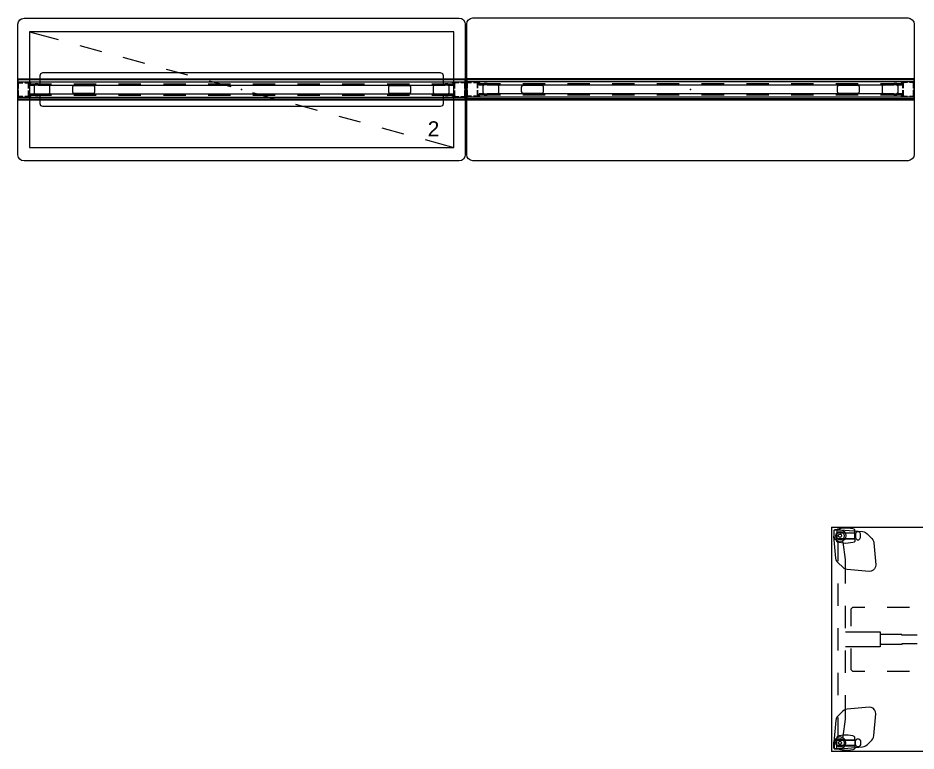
# Model space of a CAD drawing. Header units: inches. Extents: x 0 to 707, y 8 to 426.
# Drawn here: x 28.2 to 148.7, y 8.3 to 106.7 of the extents above; entities that cross this region are included whole.
import ezdxf

# ---------------------------------------------------------------- set-up
doc = ezdxf.new("R2010")
doc.units = ezdxf.units.IN
doc.header["$MEASUREMENT"] = 0
for name, color, linetype in [('PHWALL', 7, 'Continuous'), ('STORAGE', 7, 'Continuous'), ('TABLE', 6, 'Continuous'), ('TABLE-ELEC', 1, 'Continuous'), ('TABLE-HIDDEN', 6, 'Continuous'), ('TILE', 3, 'Continuous')]:
    doc.layers.add(name, color=color, linetype=linetype)
doc.styles.get("Standard").update_dxf_attribs({"font": 'arial.ttf'})

# ---------------------------------------------------------------- blocks, each defined once
blk = doc.blocks.new('PHZ450S_423096L_1P')
at = {"layer": 'TABLE'}
for p, q in [((95.88, 0), (0, 0)), ((0, -30), (0, 0)), ((95.88, 0), (95.88, -30)), ((0, -30), (95.88, -30))]:
    blk.add_line(p, q, dxfattribs=at)
for p in [(0, 0), (95.88, 0), (0, -30), (95.88, -30)]:
    blk.add_point(p, dxfattribs=at)
at = {"layer": 'TABLE-ELEC'}
for p in [(31.96, -15), (47.94, -15), (63.92, -15)]:
    blk.add_point(p, dxfattribs=at)
at = {"layer": 'TABLE-HIDDEN'}
for p, q in [((0.29, -0.4), (0.3, -0.34)), ((0.29, -0.4), (0.29, -1.1)), ((0.29, -1.1), (0.29, -1.17)), ((0.55, -4.11), (0.29, -1.17)), ((0.3, -0.34), (0.34, -0.3)), ((0.32, -0.39), (0.35, -0.35)), ((0.32, -0.43), (0.32, -0.39)), ((0.32, -1.1), (0.32, -0.43)), ((0.38, -1.4), (0.32, -1.1)), ((0.34, -0.3), (0.4, -0.29)), ((0.35, -0.35), (0.39, -0.32)), ((0.39, -0.32), (0.43, -0.31)), ((1.1, -0.29), (0.4, -0.29)), ((0.43, -0.31), (1.1, -0.31)), ((0.72, -0.75), (0.68, -0.79)), ((0.68, -0.79), (0.68, -1.42)), ((0.77, -0.24), (0.69, -0.33)), ((0.69, -0.33), (0.69, -0.66)), ((0.69, -0.66), (0.73, -0.7)), ((3.06, -0.75), (0.72, -0.75)), ((0.73, -0.7), (3.05, -0.7)), ((0.97, -0.19), (0.77, -0.24)), ((1.59, -0.09), (0.97, -0.19)), ((1.17, -0.29), (1.1, -0.29)), ((1.1, -0.31), (1.4, -0.37)), ((1.17, -0.29), (4.11, -0.55)), ((1.4, -0.37), (1.66, -0.55)), ((1.89, -0.07), (1.59, -0.09)), ((1.66, -0.55), (1.83, -0.8)), ((1.83, -0.8), (1.89, -1.1)), ((1.89, -1.1), (1.83, -1.4)), ((2.19, -0.09), (1.89, -0.07)), ((2.81, -0.18), (2.19, -0.09)), ((3.01, -0.24), (2.81, -0.18)), ((3.08, -0.33), (3.01, -0.24)), ((3.05, -0.7), (3.09, -0.66)), ((3.1, -0.79), (3.06, -0.75)), ((3.09, -0.66), (3.08, -0.33)), ((3.1, -1.42), (3.1, -0.79)), ((3.17, -0.94), (3.1, -0.94)), ((3.25, -0.69), (3.17, -0.85)), ((3.17, -0.85), (3.17, -1.35)), ((3.41, -0.56), (3.25, -0.69)), ((3.62, -0.56), (3.41, -0.56)), ((3.78, -0.69), (3.62, -0.56)), ((3.86, -0.85), (3.78, -0.69)), ((3.86, -1.35), (3.86, -0.85)), ((4.11, -0.55), (4.33, -0.59)), ((4.33, -0.59), (4.54, -0.69)), ((4.54, -0.69), (4.72, -0.83)), ((4.72, -0.83), (5.35, -1.46)), ((91.16, -0.83), (90.53, -1.46)), ((91.34, -0.69), (91.16, -0.83)), ((91.55, -0.59), (91.34, -0.69)), ((91.77, -0.55), (91.55, -0.59)), ((94.7, -0.29), (91.77, -0.55)), ((92.02, -0.85), (92.09, -0.69)), ((92.02, -1.35), (92.02, -0.85)), ((92.09, -0.69), (92.25, -0.56)), ((92.25, -0.56), (92.47, -0.56)), ((92.47, -0.56), (92.63, -0.69)), ((92.63, -0.69), (92.7, -0.85)), ((92.7, -0.85), (92.7, -1.35)), ((92.7, -0.94), (92.78, -0.94)), ((92.78, -0.79), (92.82, -0.75)), ((92.78, -1.42), (92.78, -0.79)), ((92.79, -0.33), (92.86, -0.24)), ((92.79, -0.66), (92.79, -0.33)), ((92.83, -0.7), (92.79, -0.66)), ((92.82, -0.75), (95.15, -0.75)), ((95.14, -0.7), (92.83, -0.7)), ((92.86, -0.24), (93.07, -0.18)), ((93.07, -0.18), (93.69, -0.09)), ((93.69, -0.09), (93.98, -0.07)), ((93.98, -0.07), (94.28, -0.09)), ((94.04, -0.8), (93.99, -1.1)), ((93.99, -1.1), (94.04, -1.4)), ((94.22, -0.55), (94.04, -0.8)), ((94.47, -0.37), (94.22, -0.55)), ((94.28, -0.09), (94.9, -0.19)), ((94.77, -0.31), (94.47, -0.37)), ((94.7, -0.29), (94.77, -0.29)), ((94.77, -0.29), (95.47, -0.29)), ((95.44, -0.31), (94.77, -0.31)), ((94.9, -0.19), (95.11, -0.24)), ((95.11, -0.24), (95.18, -0.33)), ((95.18, -0.66), (95.14, -0.7)), ((95.15, -0.75), (95.19, -0.79)), ((95.18, -0.33), (95.18, -0.66)), ((95.19, -0.79), (95.19, -1.42)), ((95.33, -4.11), (95.59, -1.17)), ((95.49, -0.32), (95.44, -0.31)), ((95.53, -0.3), (95.47, -0.29)), ((95.53, -0.35), (95.49, -0.32)), ((95.5, -1.4), (95.56, -1.1)), ((95.57, -0.34), (95.53, -0.3)), ((95.55, -0.39), (95.53, -0.35)), ((95.56, -0.43), (95.55, -0.39)), ((95.56, -1.1), (95.56, -0.43)), ((95.59, -0.4), (95.57, -0.34)), ((95.59, -0.4), (95.59, -1.1)), ((95.59, -1.1), (95.59, -1.17)), ((0.55, -1.66), (0.38, -1.4)), ((0.8, -1.83), (0.55, -1.66)), ((0.68, -1.42), (0.72, -1.46)), ((0.69, -1.55), (0.73, -1.51)), ((0.69, -1.87), (0.69, -1.55)), ((0.77, -1.97), (0.69, -1.87)), ((0.72, -1.46), (3.06, -1.46)), ((0.73, -1.51), (3.05, -1.51)), ((0.97, -2.02), (0.77, -1.97)), ((1.1, -1.89), (0.8, -1.83)), ((0.82, -1.83), (0.82, -4.5)), ((1.59, -2.11), (0.97, -2.02)), ((1.4, -1.83), (1.1, -1.89)), ((1.37, -1.86), (1.33, -1.85)), ((1.38, -1.88), (1.37, -1.86)), ((1.41, -1.88), (1.38, -1.88)), ((1.66, -1.66), (1.4, -1.83)), ((1.48, -1.9), (1.41, -1.88)), ((1.51, -1.96), (1.48, -1.9)), ((1.82, -4.27), (1.51, -1.96)), ((1.89, -2.13), (1.59, -2.11)), ((1.83, -1.4), (1.66, -1.66)), ((2.19, -2.11), (1.89, -2.13)), ((2.81, -2.02), (2.19, -2.11)), ((3.01, -1.97), (2.81, -2.02)), ((3.08, -1.87), (3.01, -1.97)), ((3.05, -1.51), (3.09, -1.55)), ((3.06, -1.46), (3.1, -1.42)), ((3.09, -1.55), (3.08, -1.87)), ((3.1, -1.26), (3.17, -1.26)), ((3.17, -1.35), (3.25, -1.51)), ((3.25, -1.51), (3.41, -1.65)), ((3.41, -1.65), (3.62, -1.65)), ((3.62, -1.65), (3.78, -1.51)), ((3.78, -1.51), (3.86, -1.35)), ((5.35, -1.46), (5.49, -1.64)), ((5.49, -1.64), (5.58, -1.85)), ((5.58, -1.85), (5.63, -2.07)), ((5.63, -2.07), (5.89, -5)), ((90.25, -2.07), (89.99, -5)), ((90.29, -1.85), (90.25, -2.07)), ((90.39, -1.64), (90.29, -1.85)), ((90.53, -1.46), (90.39, -1.64)), ((92.09, -1.51), (92.02, -1.35)), ((92.25, -1.65), (92.09, -1.51)), ((92.46, -1.65), (92.25, -1.65)), ((92.63, -1.51), (92.46, -1.65)), ((92.7, -1.35), (92.63, -1.51)), ((92.78, -1.26), (92.7, -1.26)), ((92.82, -1.46), (92.78, -1.42)), ((92.83, -1.51), (92.79, -1.55)), ((92.79, -1.55), (92.79, -1.87)), ((92.79, -1.87), (92.86, -1.97)), ((95.15, -1.46), (92.82, -1.46)), ((95.14, -1.51), (92.83, -1.51)), ((92.86, -1.97), (93.07, -2.02)), ((93.07, -2.02), (93.69, -2.11)), ((93.69, -2.11), (93.98, -2.13)), ((93.98, -2.13), (94.28, -2.11)), ((94.04, -1.4), (94.22, -1.66)), ((94.05, -4.27), (94.36, -1.96)), ((94.22, -1.66), (94.47, -1.83)), ((94.28, -2.11), (94.9, -2.02)), ((94.36, -1.96), (94.4, -1.9)), ((94.4, -1.9), (94.47, -1.88)), ((94.47, -1.83), (94.77, -1.89)), ((94.47, -1.88), (94.49, -1.88)), ((94.49, -1.88), (94.51, -1.86)), ((94.51, -1.86), (94.55, -1.85)), ((94.77, -1.89), (95.07, -1.83)), ((94.9, -2.02), (95.11, -1.97)), ((95.05, -1.83), (95.05, -4.5)), ((95.07, -1.83), (95.33, -1.66)), ((95.11, -1.97), (95.18, -1.87)), ((95.18, -1.55), (95.14, -1.51)), ((95.19, -1.42), (95.15, -1.46)), ((95.18, -1.87), (95.18, -1.55)), ((95.33, -1.66), (95.5, -1.4)), ((0.59, -4.33), (0.55, -4.11)), ((0.69, -4.54), (0.59, -4.33)), ((0.83, -4.72), (0.69, -4.54)), ((1.46, -5.34), (0.83, -4.72)), ((1.82, -7.5), (1.82, -4.27)), ((94.05, -7.5), (94.05, -4.27)), ((94.05, -7.5), (94.05, -4.27)), ((94.42, -5.34), (95.05, -4.72)), ((95.05, -4.72), (95.19, -4.54)), ((95.19, -4.54), (95.28, -4.33)), ((95.28, -4.33), (95.33, -4.11)), ((1.64, -5.49), (1.46, -5.34)), ((1.85, -5.58), (1.64, -5.49)), ((2.07, -5.63), (1.85, -5.58)), ((5, -5.89), (2.07, -5.63)), ((5.28, -5.86), (5, -5.89)), ((5.54, -5.74), (5.28, -5.86)), ((5.74, -5.54), (5.54, -5.74)), ((5.86, -5.28), (5.74, -5.54)), ((5.89, -5), (5.86, -5.28)), ((89.99, -5), (90.01, -5.28)), ((90.01, -5.28), (90.13, -5.54)), ((90.13, -5.54), (90.33, -5.74)), ((90.33, -5.74), (90.59, -5.86)), ((90.59, -5.86), (90.87, -5.89)), ((90.87, -5.89), (93.81, -5.63)), ((93.81, -5.63), (94.03, -5.58)), ((94.03, -5.58), (94.24, -5.49)), ((94.24, -5.49), (94.42, -5.34)), ((0.82, -7.5), (0.82, -10.5)), ((95.05, -7.5), (95.05, -10.5)), ((1.82, -13.5), (1.82, -10.5)), ((2.77, -10.72), (2.53, -10.96)), ((4.44, -10.72), (2.77, -10.72)), ((10.44, -10.72), (7.44, -10.72)), ((16.44, -10.72), (13.44, -10.72)), ((22.44, -10.72), (19.44, -10.72)), ((28.44, -10.72), (25.44, -10.72)), ((34.44, -10.72), (31.44, -10.72)), ((40.44, -10.72), (37.44, -10.72)), ((46.44, -10.72), (43.44, -10.72)), ((52.44, -10.72), (49.44, -10.72)), ((58.44, -10.72), (55.44, -10.72)), ((64.44, -10.72), (61.44, -10.72)), ((70.44, -10.72), (67.44, -10.72)), ((76.44, -10.72), (73.44, -10.72)), ((82.44, -10.72), (79.44, -10.72)), ((85.44, -10.72), (88.44, -10.72)), ((91.44, -10.72), (93.11, -10.72)), ((93.11, -10.72), (93.34, -10.96)), ((94.05, -13.5), (94.05, -10.5)), ((94.05, -13.5), (94.05, -10.5)), ((2.53, -10.96), (2.53, -13.22)), ((24.72, -14.44), (24.72, -11.71)), ((24.72, -11.71), (28.44, -11.71)), ((31.44, -11.71), (34.44, -11.71)), ((37.44, -11.71), (40.44, -11.71)), ((43.44, -11.71), (46.44, -11.71)), ((49.44, -11.71), (52.44, -11.71)), ((55.44, -11.71), (58.44, -11.71)), ((61.44, -11.71), (64.44, -11.71)), ((67.44, -11.71), (71.15, -11.71)), ((71.15, -11.71), (71.15, -14.44)), ((93.34, -10.96), (93.34, -13.22)), ((0.82, -13.5), (0.82, -16.5)), ((1.82, -14), (6.48, -14)), ((6.48, -14), (6.48, -16)), ((9.41, -14.35), (6.48, -14.35)), ((9.41, -14.44), (9.41, -14.35)), ((11.43, -14.44), (9.41, -14.44)), ((17.43, -14.44), (14.43, -14.44)), ((23.43, -14.44), (20.43, -14.44)), ((24.72, -14.26), (28.44, -14.26)), ((29.43, -14.44), (26.43, -14.44)), ((31.44, -14.26), (34.44, -14.26)), ((35.43, -14.44), (32.43, -14.44)), ((37.44, -14.26), (40.44, -14.26)), ((41.43, -14.44), (38.43, -14.44)), ((43.44, -14.26), (46.44, -14.26)), ((46.46, -14.44), (44.43, -14.44)), ((49.41, -14.35), (46.46, -14.35)), ((46.46, -14.35), (46.46, -14.44)), ((49.41, -14.44), (49.41, -14.35)), ((51.43, -14.44), (49.41, -14.44)), ((49.44, -14.26), (52.44, -14.26)), ((57.43, -14.44), (54.43, -14.44)), ((55.44, -14.26), (58.44, -14.26)), ((63.43, -14.44), (60.43, -14.44)), ((61.44, -14.26), (64.44, -14.26)), ((69.43, -14.44), (66.43, -14.44)), ((67.44, -14.26), (71.15, -14.26)), ((75.43, -14.44), (72.43, -14.44)), ((81.43, -14.44), (78.43, -14.44)), ((86.44, -14.44), (84.43, -14.44)), ((89.27, -14.35), (86.44, -14.35)), ((86.44, -14.35), (86.44, -14.44)), ((89.39, -14.47), (89.27, -14.35)), ((94.05, -14), (89.39, -14)), ((89.39, -14), (89.39, -16)), ((95.05, -13.5), (95.05, -16.5)), ((6.6, -15.65), (6.48, -15.53)), ((6.6, -15.65), (9.44, -15.65)), ((9.44, -15.65), (9.44, -15.56)), ((9.44, -15.56), (11.45, -15.56)), ((14.45, -15.56), (17.45, -15.56)), ((20.45, -15.56), (23.45, -15.56)), ((24.72, -18.29), (24.72, -15.56)), ((26.45, -15.56), (29.45, -15.56)), ((32.45, -15.56), (35.45, -15.56)), ((38.45, -15.56), (41.45, -15.56)), ((44.45, -15.56), (46.46, -15.56)), ((46.46, -15.56), (46.46, -15.69)), ((49.41, -15.69), (49.41, -15.56)), ((49.41, -15.56), (51.44, -15.56)), ((54.44, -15.56), (57.44, -15.56)), ((60.44, -15.56), (63.44, -15.56)), ((66.44, -15.56), (69.44, -15.56)), ((71.15, -15.56), (71.15, -18.29)), ((72.44, -15.56), (75.44, -15.56)), ((78.44, -15.56), (81.44, -15.56)), ((84.44, -15.56), (86.47, -15.56)), ((86.47, -15.56), (86.47, -15.65)), ((86.47, -15.65), (89.39, -15.65)), ((6.48, -16), (1.82, -16)), ((1.82, -19.5), (1.82, -16.5)), ((2.53, -16.22), (2.53, -18.48)), ((28.44, -15.74), (24.72, -15.74)), ((34.44, -15.74), (31.44, -15.74)), ((40.44, -15.74), (37.44, -15.74)), ((46.44, -15.74), (43.44, -15.74)), ((46.46, -15.69), (49.41, -15.69)), ((52.44, -15.74), (49.44, -15.74)), ((58.44, -15.74), (55.44, -15.74)), ((64.44, -15.74), (61.44, -15.74)), ((71.15, -15.74), (67.44, -15.74)), ((89.39, -16), (94.05, -16)), ((93.34, -16.22), (93.34, -18.48)), ((94.05, -19.5), (94.05, -16.5)), ((94.05, -19.5), (94.05, -16.5)), ((2.53, -18.48), (2.53, -19.05)), ((2.53, -19.05), (2.77, -19.28)), ((28.44, -18.29), (24.72, -18.29)), ((34.44, -18.29), (31.44, -18.29)), ((40.44, -18.29), (37.44, -18.29)), ((46.44, -18.29), (43.44, -18.29)), ((52.44, -18.29), (49.44, -18.29)), ((58.44, -18.29), (55.44, -18.29)), ((64.44, -18.29), (61.44, -18.29)), ((71.15, -18.29), (67.44, -18.29)), ((93.34, -19.04), (93.1, -19.28)), ((93.34, -18.48), (93.34, -19.04)), ((0.82, -19.5), (0.82, -22.5)), ((2.77, -19.28), (4.44, -19.28)), ((7.44, -19.28), (10.44, -19.28)), ((13.44, -19.28), (16.44, -19.28)), ((19.44, -19.28), (22.44, -19.28)), ((25.44, -19.28), (28.44, -19.28)), ((31.44, -19.28), (34.44, -19.28)), ((37.44, -19.28), (40.44, -19.28)), ((43.44, -19.28), (46.44, -19.28)), ((49.44, -19.28), (52.44, -19.28)), ((55.44, -19.28), (58.44, -19.28)), ((61.44, -19.28), (64.44, -19.28)), ((67.44, -19.28), (70.44, -19.28)), ((73.44, -19.28), (76.44, -19.28)), ((79.44, -19.28), (82.44, -19.28)), ((88.43, -19.28), (85.43, -19.28)), ((93.1, -19.28), (91.43, -19.28)), ((95.05, -19.5), (95.05, -22.5)), ((1.82, -25.73), (1.82, -22.5)), ((94.05, -25.73), (94.05, -22.5)), ((94.05, -25.73), (94.05, -22.5)), ((0.83, -25.28), (0.69, -25.46)), ((1.46, -24.66), (0.83, -25.28)), ((1.64, -24.51), (1.46, -24.66)), ((1.85, -24.42), (1.64, -24.51)), ((2.07, -24.37), (1.85, -24.42)), ((5, -24.11), (2.07, -24.37)), ((5.28, -24.14), (5, -24.11)), ((5.54, -24.26), (5.28, -24.14)), ((5.74, -24.46), (5.54, -24.26)), ((5.63, -27.93), (5.89, -25)), ((5.86, -24.72), (5.74, -24.46)), ((5.89, -25), (5.86, -24.72)), ((89.99, -25), (90.01, -24.72)), ((90.25, -27.93), (89.99, -25)), ((90.01, -24.72), (90.13, -24.46)), ((90.13, -24.46), (90.33, -24.26)), ((90.33, -24.26), (90.59, -24.14)), ((90.59, -24.14), (90.87, -24.11)), ((90.87, -24.11), (93.81, -24.37)), ((93.81, -24.37), (94.03, -24.42)), ((94.03, -24.42), (94.24, -24.51)), ((94.24, -24.51), (94.42, -24.66)), ((94.42, -24.66), (95.05, -25.28)), ((95.05, -25.28), (95.19, -25.46)), ((0.55, -25.89), (0.29, -28.83)), ((0.59, -25.67), (0.55, -25.89)), ((0.69, -25.46), (0.59, -25.67)), ((0.82, -25.5), (0.82, -28.17)), ((1.51, -28.04), (1.82, -25.73)), ((94.36, -28.04), (94.05, -25.73)), ((95.05, -25.5), (95.05, -28.17)), ((95.19, -25.46), (95.28, -25.67)), ((95.28, -25.67), (95.33, -25.89)), ((95.33, -25.89), (95.59, -28.83)), ((0.29, -28.9), (0.29, -28.83)), ((0.29, -29.6), (0.29, -28.9)), ((0.38, -28.6), (0.32, -28.9)), ((0.32, -28.9), (0.32, -29.57)), ((0.55, -28.34), (0.38, -28.6)), ((0.8, -28.17), (0.55, -28.34)), ((0.68, -28.58), (0.72, -28.54)), ((0.68, -29.21), (0.68, -28.58)), ((0.77, -28.03), (0.69, -28.13)), ((0.69, -28.13), (0.69, -28.45)), ((0.69, -28.45), (0.73, -28.49)), ((0.72, -28.54), (3.06, -28.54)), ((0.73, -28.49), (3.05, -28.49)), ((0.97, -27.98), (0.77, -28.03)), ((1.1, -28.11), (0.8, -28.17)), ((1.59, -27.89), (0.97, -27.98)), ((1.4, -28.17), (1.1, -28.11)), ((1.32, -28.15), (1.37, -28.14)), ((1.37, -28.14), (1.38, -28.12)), ((1.38, -28.12), (1.41, -28.12)), ((1.66, -28.34), (1.4, -28.17)), ((1.41, -28.12), (1.48, -28.1)), ((1.48, -28.1), (1.51, -28.04)), ((1.89, -27.87), (1.59, -27.89)), ((1.83, -28.6), (1.66, -28.34)), ((1.89, -28.9), (1.83, -28.6)), ((1.83, -29.2), (1.89, -28.9)), ((2.19, -27.89), (1.89, -27.87)), ((2.81, -27.98), (2.19, -27.89)), ((3.01, -28.03), (2.81, -27.98)), ((3.08, -28.13), (3.01, -28.03)), ((3.05, -28.49), (3.09, -28.45)), ((3.06, -28.54), (3.1, -28.58)), ((3.09, -28.45), (3.08, -28.13)), ((3.1, -28.58), (3.1, -29.21)), ((3.1, -28.74), (3.17, -28.74)), ((3.17, -28.65), (3.25, -28.49)), ((3.17, -29.15), (3.17, -28.65)), ((3.25, -28.49), (3.41, -28.35)), ((3.41, -28.35), (3.62, -28.35)), ((3.62, -28.35), (3.78, -28.49)), ((3.78, -28.49), (3.86, -28.65)), ((3.86, -28.65), (3.86, -29.15)), ((4.72, -29.17), (5.35, -28.54)), ((5.35, -28.54), (5.49, -28.36)), ((5.49, -28.36), (5.58, -28.16)), ((5.58, -28.16), (5.63, -27.93)), ((90.29, -28.16), (90.25, -27.93)), ((90.39, -28.36), (90.29, -28.16)), ((90.53, -28.54), (90.39, -28.36)), ((91.16, -29.17), (90.53, -28.54)), ((92.09, -28.49), (92.02, -28.65)), ((92.02, -28.65), (92.02, -29.15)), ((92.25, -28.35), (92.09, -28.49)), ((92.46, -28.35), (92.25, -28.35)), ((92.63, -28.49), (92.46, -28.35)), ((92.7, -28.65), (92.63, -28.49)), ((92.7, -29.15), (92.7, -28.65)), ((92.78, -28.74), (92.7, -28.74)), ((92.82, -28.54), (92.78, -28.58)), ((92.78, -28.58), (92.78, -29.21)), ((92.79, -28.13), (92.86, -28.03)), ((92.79, -28.45), (92.79, -28.13)), ((92.83, -28.49), (92.79, -28.45)), ((95.15, -28.54), (92.82, -28.54)), ((95.14, -28.49), (92.83, -28.49)), ((92.86, -28.03), (93.07, -27.98)), ((93.07, -27.98), (93.69, -27.89)), ((93.69, -27.89), (93.98, -27.87)), ((93.98, -27.87), (94.28, -27.89)), ((93.99, -28.9), (94.04, -28.6)), ((94.04, -29.2), (93.99, -28.9)), ((94.04, -28.6), (94.22, -28.34)), ((94.22, -28.34), (94.47, -28.17)), ((94.28, -27.89), (94.9, -27.98)), ((94.4, -28.1), (94.36, -28.04)), ((94.47, -28.12), (94.4, -28.1)), ((94.47, -28.17), (94.77, -28.11)), ((94.49, -28.12), (94.47, -28.12)), ((94.51, -28.14), (94.49, -28.12)), ((94.55, -28.15), (94.51, -28.14)), ((94.77, -28.11), (95.07, -28.17)), ((94.9, -27.98), (95.11, -28.03)), ((95.07, -28.17), (95.33, -28.34)), ((95.11, -28.03), (95.18, -28.13)), ((95.18, -28.45), (95.14, -28.49)), ((95.19, -28.58), (95.15, -28.54)), ((95.18, -28.13), (95.18, -28.45)), ((95.19, -29.21), (95.19, -28.58)), ((95.33, -28.34), (95.5, -28.6)), ((95.5, -28.6), (95.56, -28.9)), ((95.56, -28.9), (95.56, -29.57)), ((95.59, -28.9), (95.59, -28.83)), ((95.59, -29.6), (95.59, -28.9)), ((0.29, -29.6), (0.3, -29.66)), ((0.3, -29.66), (0.34, -29.7)), ((0.32, -29.57), (0.32, -29.61)), ((0.32, -29.61), (0.35, -29.65)), ((0.34, -29.7), (0.4, -29.71)), ((0.35, -29.65), (0.39, -29.68)), ((0.39, -29.68), (0.43, -29.69)), ((1.1, -29.71), (0.4, -29.71)), ((0.43, -29.69), (1.1, -29.69)), ((0.72, -29.25), (0.68, -29.21)), ((0.69, -29.34), (0.73, -29.3)), ((0.69, -29.67), (0.69, -29.34)), ((0.77, -29.76), (0.69, -29.67)), ((3.06, -29.25), (0.72, -29.25)), ((0.73, -29.3), (3.05, -29.3)), ((0.97, -29.81), (0.77, -29.76)), ((1.59, -29.91), (0.97, -29.81)), ((1.1, -29.69), (1.4, -29.63)), ((1.17, -29.71), (1.1, -29.71)), ((1.17, -29.71), (4.11, -29.45)), ((1.4, -29.63), (1.66, -29.45)), ((1.89, -29.93), (1.59, -29.91)), ((1.66, -29.45), (1.83, -29.2)), ((2.19, -29.91), (1.89, -29.93)), ((2.81, -29.82), (2.19, -29.91)), ((3.01, -29.76), (2.81, -29.82)), ((3.08, -29.67), (3.01, -29.76)), ((3.05, -29.3), (3.09, -29.34)), ((3.1, -29.21), (3.06, -29.25)), ((3.09, -29.34), (3.08, -29.67)), ((3.17, -29.06), (3.1, -29.06)), ((3.25, -29.31), (3.17, -29.15)), ((3.41, -29.44), (3.25, -29.31)), ((3.62, -29.44), (3.41, -29.44)), ((3.78, -29.31), (3.62, -29.44)), ((3.86, -29.15), (3.78, -29.31)), ((4.11, -29.45), (4.33, -29.41)), ((4.33, -29.41), (4.54, -29.31)), ((4.54, -29.31), (4.72, -29.17)), ((91.34, -29.31), (91.16, -29.17)), ((91.55, -29.41), (91.34, -29.31)), ((91.77, -29.45), (91.55, -29.41)), ((94.7, -29.71), (91.77, -29.45)), ((92.02, -29.15), (92.09, -29.31)), ((92.09, -29.31), (92.25, -29.44)), ((92.25, -29.44), (92.47, -29.44)), ((92.47, -29.44), (92.63, -29.31)), ((92.63, -29.31), (92.7, -29.15)), ((92.7, -29.06), (92.78, -29.06)), ((92.78, -29.21), (92.82, -29.25)), ((92.83, -29.3), (92.79, -29.34)), ((92.79, -29.34), (92.79, -29.67)), ((92.79, -29.67), (92.86, -29.76)), ((92.82, -29.25), (95.15, -29.25)), ((95.14, -29.3), (92.83, -29.3)), ((92.86, -29.76), (93.07, -29.82)), ((93.07, -29.82), (93.69, -29.91)), ((93.69, -29.91), (93.98, -29.93)), ((93.98, -29.93), (94.28, -29.91)), ((94.22, -29.45), (94.04, -29.2)), ((94.47, -29.63), (94.22, -29.45)), ((94.28, -29.91), (94.9, -29.81)), ((94.77, -29.69), (94.47, -29.63)), ((94.7, -29.71), (94.77, -29.71)), ((95.44, -29.69), (94.77, -29.69)), ((94.77, -29.71), (95.47, -29.71)), ((94.9, -29.81), (95.11, -29.76)), ((95.11, -29.76), (95.18, -29.67)), ((95.18, -29.34), (95.14, -29.3)), ((95.15, -29.25), (95.19, -29.21)), ((95.18, -29.67), (95.18, -29.34)), ((95.49, -29.68), (95.44, -29.69)), ((95.53, -29.7), (95.47, -29.71)), ((95.53, -29.65), (95.49, -29.68)), ((95.55, -29.61), (95.53, -29.65)), ((95.57, -29.66), (95.53, -29.7)), ((95.56, -29.57), (95.55, -29.61)), ((95.59, -29.6), (95.57, -29.66))]:
    blk.add_line(p, q, dxfattribs=at)
for centre, radius in [((1.1, -1.1), 0.571), ((1.1, -1.1), 0.217), ((94.77, -1.1), 0.571), ((94.77, -1.1), 0.217), ((1.1, -28.9), 0.571), ((1.1, -28.9), 0.217), ((94.77, -28.9), 0.571), ((94.77, -28.9), 0.217)]:
    blk.add_circle(centre, radius, dxfattribs=at)
blk = doc.blocks.new('PHZ100_75601_0P')
at = {"layer": 'PHWALL'}
for p, q in [((-30, 8.76), (-29.93, 9.1)), ((-30, -8.76), (-30, 8.76)), ((-29.93, 9.1), (-29.76, 9.34)), ((-29.76, 9.34), (-29.52, 9.5)), ((-29.52, 9.5), (-29.18, 9.58)), ((-29.18, 9.58), (29.18, 9.58)), ((29.18, 9.58), (29.49, 9.52)), ((29.49, 9.52), (29.76, 9.34)), ((29.76, 9.34), (29.95, 9.05)), ((29.95, 9.05), (30, 8.76)), ((30, 8.76), (30, -8.76)), ((30, 1.35), (-30, 1.35)), ((30, 1.29), (-30, 1.29)), ((-30, 1.23), (-30, -1.23)), ((30, 0.16), (30, 1.23)), ((-30, 0.83), (-29.98, 0.92)), ((-30, 0.16), (-30, 0.83)), ((-29.98, 0.92), (-29.92, 0.98)), ((-29.92, 0.98), (-29.83, 1)), ((-29.92, 0.81), (-29.9, 0.88)), ((-29.92, 0.16), (-29.92, 0.81)), ((-29.9, 0.88), (-29.88, 0.9)), ((-29.88, 0.9), (-29.82, 0.92)), ((-29.83, 1), (-29.36, 1)), ((-29.82, 0.92), (-29.36, 0.92)), ((-29.09, 1), (-28.67, 1)), ((-29.09, 0.92), (-28.67, 0.92)), ((-28.67, 1), (-28.67, 0.92)), ((-28.58, 0.98), (-28.67, 1)), ((-28.62, 0.9), (-28.67, 0.92)), ((-28.6, 0.88), (-28.62, 0.9)), ((-28.58, 0.82), (-28.6, 0.88)), ((-28.52, 0.92), (-28.58, 0.98)), ((-28.58, 0.16), (-28.58, 0.82)), ((-25.5, 0.73), (-28.58, 0.73)), ((-28.58, 0.67), (-25.5, 0.67)), ((-28.5, 0.83), (-28.52, 0.92)), ((-28.5, 0.16), (-28.5, 0.83)), ((-27.8, 0.43), (-27.74, 0.57)), ((-27.8, -0.43), (-27.8, 0.43)), ((-27.74, 0.57), (-27.6, 0.63)), ((-27.6, 0.63), (-25.94, 0.63)), ((-25.94, 0.63), (-25.81, 0.57)), ((-25.81, 0.57), (-25.75, 0.43)), ((-25.75, 0.43), (-25.75, -0.43)), ((-22.63, 0.44), (-22.69, 0.3)), ((-22.69, 0.3), (-22.69, -0.3)), ((-22.49, 0.5), (-22.63, 0.44)), ((-19.5, 0.73), (-22.5, 0.73)), ((-22.5, 0.67), (-19.5, 0.67)), ((-19.88, 0.5), (-22.49, 0.5)), ((-19.74, 0.44), (-19.88, 0.5)), ((-19.69, 0.3), (-19.74, 0.44)), ((-19.69, -0.3), (-19.69, 0.3)), ((-13.5, 0.73), (-16.5, 0.73)), ((-16.5, 0.67), (-13.5, 0.67)), ((-7.5, 0.73), (-10.5, 0.73)), ((-10.5, 0.67), (-7.5, 0.67)), ((-1.5, 0.73), (-4.5, 0.73)), ((-4.5, 0.67), (-1.5, 0.67)), ((4.5, 0.73), (1.5, 0.73)), ((1.5, 0.67), (4.5, 0.67)), ((10.5, 0.73), (7.5, 0.73)), ((7.5, 0.67), (10.5, 0.67)), ((16.5, 0.73), (13.5, 0.73)), ((13.5, 0.67), (16.5, 0.67)), ((22.5, 0.73), (19.5, 0.73)), ((19.5, 0.67), (22.5, 0.67)), ((19.74, 0.44), (19.69, 0.3)), ((19.69, 0.3), (19.69, -0.3)), ((19.88, 0.5), (19.74, 0.44)), ((22.49, 0.5), (19.88, 0.5)), ((22.63, 0.44), (22.49, 0.5)), ((22.69, 0.3), (22.63, 0.44)), ((22.69, -0.3), (22.69, 0.3)), ((28.58, 0.73), (25.5, 0.73)), ((25.5, 0.67), (28.58, 0.67)), ((25.75, 0.43), (25.81, 0.57)), ((25.75, -0.43), (25.75, 0.43)), ((25.81, 0.57), (25.94, 0.63)), ((25.94, 0.63), (27.6, 0.63)), ((27.6, 0.63), (27.74, 0.57)), ((27.74, 0.57), (27.8, 0.43)), ((27.8, 0.43), (27.8, -0.43)), ((28.5, 0.83), (28.52, 0.92)), ((28.5, 0.16), (28.5, 0.83)), ((28.52, 0.92), (28.58, 0.98)), ((28.58, 0.98), (28.67, 1)), ((28.58, 0.82), (28.6, 0.88)), ((28.58, 0.16), (28.58, 0.82)), ((28.6, 0.88), (28.62, 0.9)), ((28.62, 0.9), (28.67, 0.92)), ((28.67, 1), (28.67, 0.92)), ((29.13, 1), (28.67, 1)), ((29.13, 0.92), (28.67, 0.92)), ((29.83, 1), (29.4, 1)), ((29.82, 0.92), (29.4, 0.92)), ((29.88, 0.9), (29.82, 0.92)), ((29.92, 0.98), (29.83, 1)), ((29.9, 0.88), (29.88, 0.9)), ((29.92, 0.81), (29.9, 0.88)), ((29.98, 0.92), (29.92, 0.98)), ((29.92, 0.16), (29.92, 0.81)), ((30, 0.83), (29.98, 0.92)), ((30, -0.83), (30, 0.83)), ((-30, -0.83), (-30, -0.12)), ((-29.98, -0.92), (-30, -0.83)), ((-29.92, -0.98), (-29.98, -0.92)), ((-29.92, -0.81), (-29.92, -0.12)), ((-29.9, -0.88), (-29.92, -0.81)), ((-29.83, -1), (-29.92, -0.98)), ((-29.88, -0.9), (-29.9, -0.88)), ((-29.82, -0.92), (-29.88, -0.9)), ((-29.36, -1), (-29.83, -1)), ((-29.36, -0.92), (-29.82, -0.92)), ((-28.67, -0.92), (-29.09, -0.92)), ((-28.67, -1), (-29.09, -1)), ((-28.67, -0.92), (-28.62, -0.9)), ((-28.67, -0.92), (-28.67, -1)), ((-28.67, -1), (-28.58, -0.98)), ((-28.62, -0.9), (-28.6, -0.88)), ((-28.6, -0.88), (-28.58, -0.82)), ((-28.58, -0.82), (-28.58, -0.12)), ((-25.5, -0.67), (-28.58, -0.67)), ((-28.58, -0.73), (-25.5, -0.73)), ((-28.58, -0.98), (-28.52, -0.92)), ((-28.52, -0.92), (-28.5, -0.83)), ((-28.5, -0.83), (-28.5, -0.12)), ((-27.74, -0.57), (-27.8, -0.43)), ((-27.6, -0.63), (-27.74, -0.57)), ((-25.94, -0.63), (-27.6, -0.63)), ((-25.81, -0.57), (-25.94, -0.63)), ((-25.75, -0.43), (-25.81, -0.57)), ((-22.69, -0.3), (-22.63, -0.44)), ((-22.63, -0.44), (-22.49, -0.5)), ((-19.5, -0.67), (-22.5, -0.67)), ((-22.5, -0.73), (-19.5, -0.73)), ((-22.49, -0.5), (-19.88, -0.5)), ((-19.88, -0.5), (-19.74, -0.44)), ((-19.74, -0.44), (-19.69, -0.3)), ((-13.5, -0.67), (-16.5, -0.67)), ((-16.5, -0.73), (-13.5, -0.73)), ((-7.5, -0.67), (-10.5, -0.67)), ((-10.5, -0.73), (-7.5, -0.73)), ((-1.5, -0.67), (-4.5, -0.67)), ((-4.5, -0.73), (-1.5, -0.73)), ((4.5, -0.67), (1.5, -0.67)), ((1.5, -0.73), (4.5, -0.73)), ((10.5, -0.67), (7.5, -0.67)), ((7.5, -0.73), (10.5, -0.73)), ((16.5, -0.67), (13.5, -0.67)), ((13.5, -0.73), (16.5, -0.73)), ((22.5, -0.67), (19.5, -0.67)), ((19.5, -0.73), (22.5, -0.73)), ((19.69, -0.3), (19.74, -0.44)), ((19.74, -0.44), (19.88, -0.5)), ((19.88, -0.5), (22.49, -0.5)), ((22.49, -0.5), (22.63, -0.44)), ((22.63, -0.44), (22.69, -0.3)), ((28.58, -0.67), (25.5, -0.67)), ((25.5, -0.73), (28.58, -0.73)), ((25.81, -0.57), (25.75, -0.43)), ((25.94, -0.63), (25.81, -0.57)), ((27.6, -0.63), (25.94, -0.63)), ((27.74, -0.57), (27.6, -0.63)), ((27.8, -0.43), (27.74, -0.57)), ((28.5, -0.83), (28.5, -0.12)), ((28.52, -0.92), (28.5, -0.83)), ((28.58, -0.98), (28.52, -0.92)), ((28.58, -0.82), (28.58, -0.12)), ((28.6, -0.88), (28.58, -0.82)), ((28.67, -1), (28.58, -0.98)), ((28.62, -0.9), (28.6, -0.88)), ((28.67, -0.92), (28.62, -0.9)), ((28.67, -0.92), (28.67, -1)), ((28.67, -0.92), (29.13, -0.92)), ((28.67, -1), (29.13, -1)), ((29.4, -0.92), (29.82, -0.92)), ((29.4, -1), (29.83, -1)), ((29.82, -0.92), (29.88, -0.9)), ((29.83, -1), (29.92, -0.98)), ((29.88, -0.9), (29.9, -0.88)), ((29.9, -0.88), (29.92, -0.81)), ((29.92, -0.81), (29.92, -0.12)), ((29.92, -0.98), (29.98, -0.92)), ((29.98, -0.92), (30, -0.83)), ((30, -1.23), (30, -0.12)), ((30, -1.29), (-30, -1.29)), ((30, -1.35), (-30, -1.35)), ((-29.93, -9.1), (-30, -8.76)), ((-29.76, -9.34), (-29.93, -9.1)), ((-29.52, -9.5), (-29.76, -9.34)), ((-29.18, -9.58), (-29.52, -9.5)), ((29.18, -9.58), (-29.18, -9.58)), ((29.49, -9.52), (29.18, -9.58)), ((29.76, -9.34), (29.49, -9.52)), ((29.95, -9.05), (29.76, -9.34)), ((30, -8.76), (29.95, -9.05))]:
    blk.add_line(p, q, dxfattribs=at)
blk.add_point((0, 0), dxfattribs=at)
blk = doc.blocks.new('PHZ130_3560R_0P')
at = {"layer": 'TILE'}
for p, q in [((-29.97, -1.44), (-29.97, -1)), ((-29.97, -1), (29.97, -1)), ((-28.45, -0.83), (-28.46, -0.86)), ((-28.46, -0.86), (-28.46, -0.92)), ((-28.46, -0.92), (-28.3, -0.92)), ((-28.36, -0.74), (-28.45, -0.83)), ((-28.34, -0.71), (-28.36, -0.74)), ((-27.67, -0.61), (-28.34, -0.61)), ((-28.34, -0.61), (-28.34, -0.71)), ((-28.3, -0.92), (-28.27, -0.97)), ((-28.27, -0.97), (-28.27, -1)), ((-27.67, -0.78), (-27.67, -0.61)), ((-27.64, -0.82), (-27.67, -0.78)), ((-27.32, -0.82), (-27.64, -0.82)), ((-27.28, -0.78), (-27.32, -0.82)), ((27.28, -0.61), (-27.28, -0.61)), ((-27.28, -0.61), (-27.28, -0.78)), ((27.28, -0.78), (27.28, -0.61)), ((27.32, -0.82), (27.28, -0.78)), ((27.64, -0.82), (27.32, -0.82)), ((27.68, -0.78), (27.64, -0.82)), ((28.34, -0.61), (27.68, -0.61)), ((27.68, -0.61), (27.68, -0.78)), ((28.27, -0.97), (28.3, -0.92)), ((28.27, -1), (28.27, -0.97)), ((28.3, -0.92), (28.46, -0.92)), ((28.34, -0.71), (28.34, -0.61)), ((28.36, -0.74), (28.34, -0.71)), ((28.45, -0.83), (28.36, -0.74)), ((28.46, -0.86), (28.45, -0.83)), ((28.46, -0.92), (28.46, -0.86)), ((29.97, -1), (29.97, -1.44)), ((29.97, -1.44), (-29.97, -1.44))]:
    blk.add_line(p, q, dxfattribs=at)
blk.add_point((0, 0), dxfattribs=at)
blk = doc.blocks.new('PHZ140_3560RN_0P')
at = {"layer": 'TILE'}
for p, q in [((-29.97, -1.44), (-29.97, -1)), ((-29.97, -1), (29.97, -1)), ((-28.45, -0.83), (-28.46, -0.86)), ((-28.46, -0.86), (-28.46, -0.92)), ((-28.46, -0.92), (-28.3, -0.92)), ((-28.36, -0.74), (-28.45, -0.83)), ((-28.34, -0.71), (-28.36, -0.74)), ((-27.67, -0.61), (-28.34, -0.61)), ((-28.34, -0.61), (-28.34, -0.71)), ((-28.3, -0.92), (-28.27, -0.97)), ((-28.27, -0.97), (-28.27, -1)), ((-27.67, -0.78), (-27.67, -0.61)), ((-27.64, -0.82), (-27.67, -0.78)), ((-27.32, -0.82), (-27.64, -0.82)), ((-27.28, -0.78), (-27.32, -0.82)), ((27.28, -0.61), (-27.28, -0.61)), ((-27.28, -0.61), (-27.28, -0.78)), ((27.28, -0.78), (27.28, -0.61)), ((27.32, -0.82), (27.28, -0.78)), ((27.64, -0.82), (27.32, -0.82)), ((27.68, -0.78), (27.64, -0.82)), ((28.34, -0.61), (27.68, -0.61)), ((27.68, -0.61), (27.68, -0.78)), ((28.27, -0.97), (28.3, -0.92)), ((28.27, -1), (28.27, -0.97)), ((28.3, -0.92), (28.46, -0.92)), ((28.34, -0.71), (28.34, -0.61)), ((28.36, -0.74), (28.34, -0.71)), ((28.45, -0.83), (28.36, -0.74)), ((28.46, -0.86), (28.45, -0.83)), ((28.46, -0.92), (28.46, -0.86)), ((29.97, -1), (29.97, -1.44)), ((29.97, -1.44), (-29.97, -1.44))]:
    blk.add_line(p, q, dxfattribs=at)
blk.add_point((0, 0), dxfattribs=at)
blk = doc.blocks.new('PHZ100_75602_0P')
at = {"layer": 'PHWALL'}
for p, q in [((-30, 8.76), (-29.93, 9.1)), ((-30, -8.76), (-30, 8.76)), ((-29.93, 9.1), (-29.76, 9.34)), ((-29.76, 9.34), (-29.52, 9.5)), ((-29.52, 9.5), (-29.18, 9.58)), ((-29.18, 9.58), (29.18, 9.58)), ((29.18, 9.58), (29.49, 9.52)), ((29.49, 9.52), (29.76, 9.34)), ((29.76, 9.34), (29.95, 9.05)), ((29.95, 9.05), (30, 8.76)), ((30, 8.76), (30, -8.76)), ((30, 1.35), (-30, 1.35)), ((30, 1.29), (-30, 1.29)), ((-30, 1.23), (-30, -1.23)), ((-26.97, 2.12), (-27.09, 1.85)), ((-27.09, 1.85), (-27.09, 1.13)), ((-26.69, 2.24), (-26.97, 2.12)), ((26.69, 2.24), (-26.69, 2.24)), ((26.97, 2.12), (26.69, 2.24)), ((27.09, 1.85), (26.97, 2.12)), ((27.09, 1.13), (27.09, 1.85)), ((30, 0.16), (30, 1.23)), ((-30, 0.83), (-29.98, 0.92)), ((-30, 0.16), (-30, 0.83)), ((-29.98, 0.92), (-29.92, 0.98)), ((-29.92, 0.98), (-29.83, 1)), ((-29.92, 0.81), (-29.9, 0.88)), ((-29.92, 0.16), (-29.92, 0.81)), ((-29.9, 0.88), (-29.88, 0.9)), ((-29.88, 0.9), (-29.82, 0.92)), ((-29.83, 1), (-29.36, 1)), ((-29.82, 0.92), (-29.36, 0.92)), ((-29.09, 1), (-28.67, 1)), ((-29.09, 0.92), (-28.67, 0.92)), ((-28.67, 1), (-28.67, 0.92)), ((-28.58, 0.98), (-28.67, 1)), ((-28.62, 0.9), (-28.67, 0.92)), ((-28.6, 0.88), (-28.62, 0.9)), ((-28.58, 0.82), (-28.6, 0.88)), ((-28.52, 0.92), (-28.58, 0.98)), ((-28.58, 0.16), (-28.58, 0.82)), ((-25.5, 0.73), (-28.58, 0.73)), ((-28.58, 0.67), (-25.5, 0.67)), ((-28.5, 0.83), (-28.52, 0.92)), ((-28.5, 0.16), (-28.5, 0.83)), ((-27.8, 0.43), (-27.74, 0.57)), ((-27.8, -0.43), (-27.8, 0.43)), ((-27.74, 0.57), (-27.6, 0.63)), ((-27.6, 0.63), (-25.94, 0.63)), ((-27.09, 1.07), (-27.09, 0.73)), ((-25.94, 0.63), (-25.81, 0.57)), ((-25.81, 0.57), (-25.75, 0.43)), ((-25.75, 0.43), (-25.75, -0.43)), ((-22.63, 0.44), (-22.69, 0.3)), ((-22.69, 0.3), (-22.69, -0.3)), ((-22.49, 0.5), (-22.63, 0.44)), ((-19.5, 0.73), (-22.5, 0.73)), ((-22.5, 0.67), (-19.5, 0.67)), ((-19.88, 0.5), (-22.49, 0.5)), ((-19.74, 0.44), (-19.88, 0.5)), ((-19.69, 0.3), (-19.74, 0.44)), ((-19.69, -0.3), (-19.69, 0.3)), ((-13.5, 0.73), (-16.5, 0.73)), ((-16.5, 0.67), (-13.5, 0.67)), ((-7.5, 0.73), (-10.5, 0.73)), ((-10.5, 0.67), (-7.5, 0.67)), ((-1.5, 0.73), (-4.5, 0.73)), ((-4.5, 0.67), (-1.5, 0.67)), ((4.5, 0.73), (1.5, 0.73)), ((1.5, 0.67), (4.5, 0.67)), ((10.5, 0.73), (7.5, 0.73)), ((7.5, 0.67), (10.5, 0.67)), ((16.5, 0.73), (13.5, 0.73)), ((13.5, 0.67), (16.5, 0.67)), ((22.5, 0.73), (19.5, 0.73)), ((19.5, 0.67), (22.5, 0.67)), ((19.74, 0.44), (19.69, 0.3)), ((19.69, 0.3), (19.69, -0.3)), ((19.88, 0.5), (19.74, 0.44)), ((22.49, 0.5), (19.88, 0.5)), ((22.63, 0.44), (22.49, 0.5)), ((22.69, 0.3), (22.63, 0.44)), ((22.69, -0.3), (22.69, 0.3)), ((28.58, 0.73), (25.5, 0.73)), ((25.5, 0.67), (28.58, 0.67)), ((25.75, 0.43), (25.81, 0.57)), ((25.75, -0.43), (25.75, 0.43)), ((25.81, 0.57), (25.94, 0.63)), ((25.94, 0.63), (27.6, 0.63)), ((27.09, 0.73), (27.09, 1.07)), ((27.6, 0.63), (27.74, 0.57)), ((27.74, 0.57), (27.8, 0.43)), ((27.8, 0.43), (27.8, -0.43)), ((28.5, 0.83), (28.52, 0.92)), ((28.5, 0.16), (28.5, 0.83)), ((28.52, 0.92), (28.58, 0.98)), ((28.58, 0.98), (28.67, 1)), ((28.58, 0.82), (28.6, 0.88)), ((28.58, 0.16), (28.58, 0.82)), ((28.6, 0.88), (28.62, 0.9)), ((28.62, 0.9), (28.67, 0.92)), ((28.67, 1), (28.67, 0.92)), ((29.13, 1), (28.67, 1)), ((29.13, 0.92), (28.67, 0.92)), ((29.83, 1), (29.4, 1)), ((29.82, 0.92), (29.4, 0.92)), ((29.88, 0.9), (29.82, 0.92)), ((29.92, 0.98), (29.83, 1)), ((29.9, 0.88), (29.88, 0.9)), ((29.92, 0.81), (29.9, 0.88)), ((29.98, 0.92), (29.92, 0.98)), ((29.92, 0.16), (29.92, 0.81)), ((30, 0.83), (29.98, 0.92)), ((30, -0.83), (30, 0.83)), ((-30, -0.83), (-30, -0.12)), ((-29.98, -0.92), (-30, -0.83)), ((-29.92, -0.98), (-29.98, -0.92)), ((-29.92, -0.81), (-29.92, -0.12)), ((-29.9, -0.88), (-29.92, -0.81)), ((-29.83, -1), (-29.92, -0.98)), ((-29.88, -0.9), (-29.9, -0.88)), ((-29.82, -0.92), (-29.88, -0.9)), ((-29.36, -1), (-29.83, -1)), ((-29.36, -0.92), (-29.82, -0.92)), ((-28.67, -0.92), (-29.09, -0.92)), ((-28.67, -1), (-29.09, -1)), ((-28.67, -0.92), (-28.62, -0.9)), ((-28.67, -0.92), (-28.67, -1)), ((-28.67, -1), (-28.58, -0.98)), ((-28.62, -0.9), (-28.6, -0.88)), ((-28.6, -0.88), (-28.58, -0.82)), ((-28.58, -0.82), (-28.58, -0.12)), ((-25.5, -0.67), (-28.58, -0.67)), ((-28.58, -0.73), (-25.5, -0.73)), ((-28.58, -0.98), (-28.52, -0.92)), ((-28.52, -0.92), (-28.5, -0.83)), ((-28.5, -0.83), (-28.5, -0.12)), ((-27.74, -0.57), (-27.8, -0.43)), ((-27.6, -0.63), (-27.74, -0.57)), ((-25.94, -0.63), (-27.6, -0.63)), ((-27.09, -0.73), (-27.09, -1.07)), ((-27.09, -1.13), (-27.09, -1.85)), ((-25.81, -0.57), (-25.94, -0.63)), ((-25.75, -0.43), (-25.81, -0.57)), ((-22.69, -0.3), (-22.63, -0.44)), ((-22.63, -0.44), (-22.49, -0.5)), ((-19.5, -0.67), (-22.5, -0.67)), ((-22.5, -0.73), (-19.5, -0.73)), ((-22.49, -0.5), (-19.88, -0.5)), ((-19.88, -0.5), (-19.74, -0.44)), ((-19.74, -0.44), (-19.69, -0.3)), ((-13.5, -0.67), (-16.5, -0.67)), ((-16.5, -0.73), (-13.5, -0.73)), ((-7.5, -0.67), (-10.5, -0.67)), ((-10.5, -0.73), (-7.5, -0.73)), ((-1.5, -0.67), (-4.5, -0.67)), ((-4.5, -0.73), (-1.5, -0.73)), ((4.5, -0.67), (1.5, -0.67)), ((1.5, -0.73), (4.5, -0.73)), ((10.5, -0.67), (7.5, -0.67)), ((7.5, -0.73), (10.5, -0.73)), ((16.5, -0.67), (13.5, -0.67)), ((13.5, -0.73), (16.5, -0.73)), ((22.5, -0.67), (19.5, -0.67)), ((19.5, -0.73), (22.5, -0.73)), ((19.69, -0.3), (19.74, -0.44)), ((19.74, -0.44), (19.88, -0.5)), ((19.88, -0.5), (22.49, -0.5)), ((22.49, -0.5), (22.63, -0.44)), ((22.63, -0.44), (22.69, -0.3)), ((28.58, -0.67), (25.5, -0.67)), ((25.5, -0.73), (28.58, -0.73)), ((25.81, -0.57), (25.75, -0.43)), ((25.94, -0.63), (25.81, -0.57)), ((27.6, -0.63), (25.94, -0.63)), ((27.09, -1.07), (27.09, -0.73)), ((27.09, -1.85), (27.09, -1.13)), ((27.74, -0.57), (27.6, -0.63)), ((27.8, -0.43), (27.74, -0.57)), ((28.5, -0.83), (28.5, -0.12)), ((28.52, -0.92), (28.5, -0.83)), ((28.58, -0.98), (28.52, -0.92)), ((28.58, -0.82), (28.58, -0.12)), ((28.6, -0.88), (28.58, -0.82)), ((28.67, -1), (28.58, -0.98)), ((28.62, -0.9), (28.6, -0.88)), ((28.67, -0.92), (28.62, -0.9)), ((28.67, -0.92), (28.67, -1)), ((28.67, -0.92), (29.13, -0.92)), ((28.67, -1), (29.13, -1)), ((29.4, -0.92), (29.82, -0.92)), ((29.4, -1), (29.83, -1)), ((29.82, -0.92), (29.88, -0.9)), ((29.83, -1), (29.92, -0.98)), ((29.88, -0.9), (29.9, -0.88)), ((29.9, -0.88), (29.92, -0.81)), ((29.92, -0.81), (29.92, -0.12)), ((29.92, -0.98), (29.98, -0.92)), ((29.98, -0.92), (30, -0.83)), ((30, -1.23), (30, -0.12)), ((30, -1.29), (-30, -1.29)), ((30, -1.35), (-30, -1.35)), ((-27.09, -1.85), (-26.97, -2.12)), ((-26.97, -2.12), (-26.69, -2.24)), ((-26.69, -2.24), (26.69, -2.24)), ((26.69, -2.24), (26.97, -2.12)), ((26.97, -2.12), (27.09, -1.85)), ((-29.93, -9.1), (-30, -8.76)), ((-29.76, -9.34), (-29.93, -9.1)), ((-29.52, -9.5), (-29.76, -9.34)), ((-29.18, -9.58), (-29.52, -9.5)), ((29.18, -9.58), (-29.18, -9.58)), ((29.49, -9.52), (29.18, -9.58)), ((29.76, -9.34), (29.49, -9.52)), ((29.95, -9.05), (29.76, -9.34)), ((30, -8.76), (29.95, -9.05))]:
    blk.add_line(p, q, dxfattribs=at)
blk.add_point((0, 0), dxfattribs=at)
blk = doc.blocks.new('PHZ150_60L_0P')
at = {"layer": 'STORAGE'}
for p, q in [((28.46, 7.76), (-28.46, 7.76)), ((-28.46, 7.76), (-28.46, -7.76)), ((-28.46, 7.76), (-24.6, 6.7)), ((28.46, -7.76), (28.46, 7.76)), ((-21.71, 5.92), (-18.81, 5.13)), ((-15.92, 4.34), (-13.03, 3.55)), ((-10.13, 2.76), (-7.24, 1.97)), ((-4.34, 1.18), (-1.45, 0.39)), ((1.45, -0.39), (4.34, -1.18)), ((7.24, -1.97), (10.13, -2.76)), ((13.03, -3.55), (15.92, -4.34)), ((18.81, -5.13), (21.71, -5.92)), ((24.6, -6.7), (28.46, -7.76)), ((-28.46, -7.76), (28.46, -7.76))]:
    blk.add_line(p, q, dxfattribs=at)
blk.add_point((0, 0), dxfattribs=at)
blk.add_text('2', height=2, dxfattribs=at).set_placement((24.96, -6.26))
blk = doc.blocks.new('PHZ130_3560M_0P')
at = {"layer": 'TILE'}
for p, q in [((-29.97, -1.44), (-29.97, -1)), ((-29.97, -1), (29.97, -1)), ((-28.45, -0.83), (-28.46, -0.86)), ((-28.46, -0.86), (-28.46, -0.92)), ((-28.46, -0.92), (-28.3, -0.92)), ((-28.36, -0.74), (-28.45, -0.83)), ((-28.34, -0.71), (-28.36, -0.74)), ((-27.67, -0.61), (-28.34, -0.61)), ((-28.34, -0.61), (-28.34, -0.71)), ((-28.3, -0.92), (-28.27, -0.97)), ((-28.27, -0.97), (-28.27, -1)), ((-27.67, -0.78), (-27.67, -0.61)), ((-27.64, -0.82), (-27.67, -0.78)), ((-27.32, -0.82), (-27.64, -0.82)), ((-27.28, -0.78), (-27.32, -0.82)), ((27.28, -0.61), (-27.28, -0.61)), ((-27.28, -0.61), (-27.28, -0.78)), ((27.28, -0.78), (27.28, -0.61)), ((27.32, -0.82), (27.28, -0.78)), ((27.64, -0.82), (27.32, -0.82)), ((27.68, -0.78), (27.64, -0.82)), ((28.34, -0.61), (27.68, -0.61)), ((27.68, -0.61), (27.68, -0.78)), ((28.27, -0.97), (28.3, -0.92)), ((28.27, -1), (28.27, -0.97)), ((28.3, -0.92), (28.46, -0.92)), ((28.34, -0.71), (28.34, -0.61)), ((28.36, -0.74), (28.34, -0.71)), ((28.45, -0.83), (28.36, -0.74)), ((28.46, -0.86), (28.45, -0.83)), ((28.46, -0.92), (28.46, -0.86)), ((29.97, -1), (29.97, -1.44)), ((29.97, -1.44), (-29.97, -1.44))]:
    blk.add_line(p, q, dxfattribs=at)
blk.add_point((0, 0), dxfattribs=at)

msp = doc.modelspace()

# ---------------------------------------------------------------- block references
for name, p in [('PHZ100_75602_0P', (58.24, 97.1)), ('PHZ100_75601_0P', (118.44, 97.13)), ('PHZ150_60L_0P', (58.24, 97.1)), ('PHZ130_3560R_0P', (58.24, 97.1)), ('PHZ130_3560R_0P', (118.44, 97.13)), ('PHZ140_3560RN_0P', (118.44, 97.13)), ('PHZ450S_423096L_1P', (137.4, 38.32))]:
    msp.add_blockref(name, p)
at = {"rotation": 180}
for name, p in [('PHZ130_3560M_0P', (58.24, 97.1)), ('PHZ130_3560R_0P', (118.44, 97.13)), ('PHZ140_3560RN_0P', (118.44, 97.13))]:
    msp.add_blockref(name, p, dxfattribs=at)

doc.saveas('drawing.dxf')
